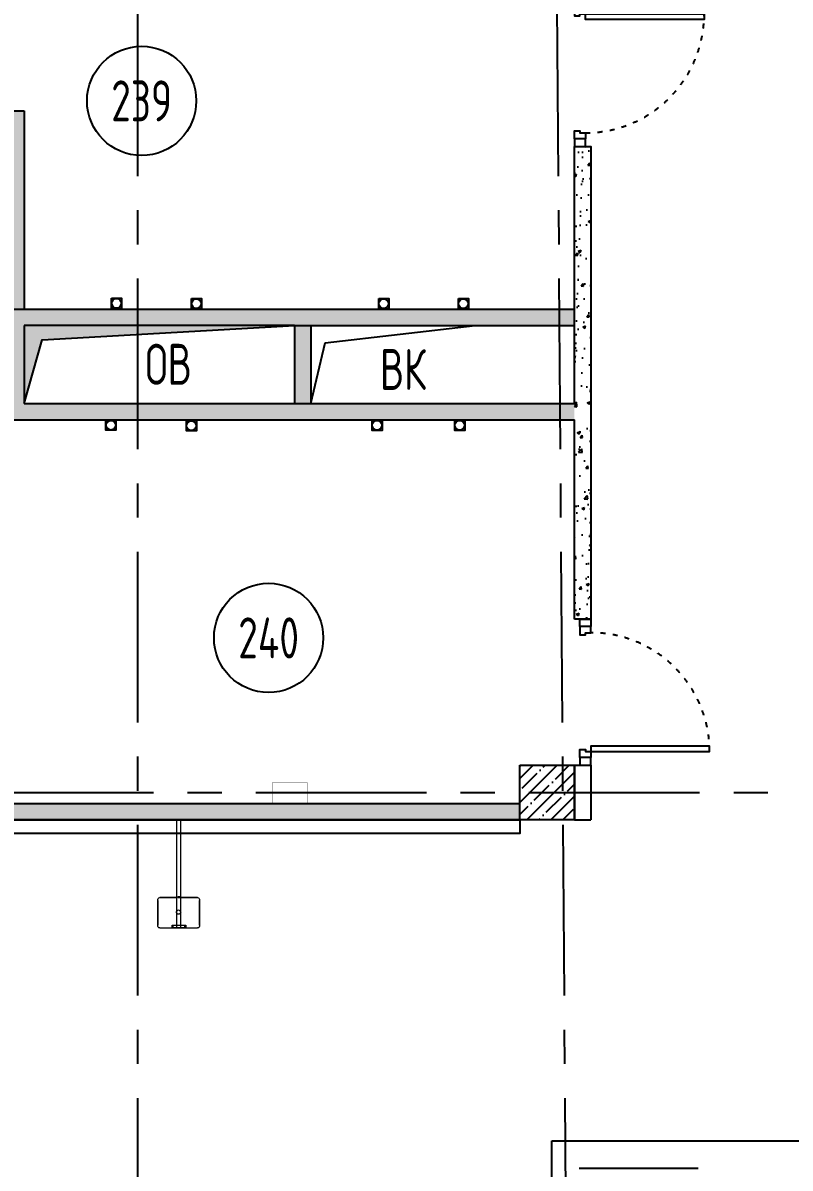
# Model space of a CAD drawing. Header units: millimetres. Extents: x -9318 to 9016603, y 0 to 838141.
# Drawn here: x 83562 to 89182, y 332258 to 340642 of the extents above; entities that cross this region are included whole.
import ezdxf
from ezdxf import colors
from ezdxf.entities.mleader import LeaderData, LeaderLine
from ezdxf.enums import TextEntityAlignment as Align
from ezdxf.math import Vec2, Vec3

# ---------------------------------------------------------------- set-up
doc = ezdxf.new("R2010")
doc.units = ezdxf.units.MM
doc.linetypes.add('ACAD_ISO03W100', pattern=[30, 12, -18])
doc.linetypes.add('CENTER', pattern=[2, 1.25, -0.25, 0.25, -0.25])
doc.layers.add('АР_Номер помещения', color=1, linetype='Continuous', lineweight=25)
doc.layers.add('ТХ_обор_комп принт', color=30, linetype='Continuous', lineweight=13)
doc.layers.add('ТХ_дозаторы', color=7, linetype='Continuous')
doc.layers.add('ТХ_обор_бытовое', color=14, linetype='Continuous')
doc.styles.add('ICOCPEUR', font='isocpeur.ttf')
doc.styles.add('ISOCPEUR', font='isocpeur.ttf', dxfattribs={"width": 0.7})
pattern_1 = [(50, (140697.8, 216407.27), (215.17805, -18.82564), [22.5, -247.5]), (355, (140697.8, 216407.27), (-41.6254, 225.65764), [18, -198]), (100.45144, (140715.72, 216405.7), (173.55265, 206.832), [19.12206, -210.34263]), (46.1842, (140697.8, 216467.27), (320.1724, -49.6558), [33.75, -371.25]), (96.63564, (140724.47, 216463.14), (280.3986, 292.2356), [28.6831, -315.5141]), (351.18416, (140697.8, 216467.27), (280.3986, 292.2356), [27, -297]), (21, (140727.8, 216452.27), (179.07212, -120.78567), [22.5, -247.5]), (326, (140727.8, 216452.27), (72.9946, 217.545), [18, -198]), (71.45144, (140742.72, 216442.2), (252.0667, 96.75935), [19.12206, -210.34263]), (37.5, (140697.79, 216407.274), (3.647957, 99.868156), [0, -195.6, 0, -201, 0, -198.75]), (7.5, (140697.79, 216407.27), (78.92086, 118.32351), [0, -114.6, 0, -191.1, 0, -75.75]), (327.5, (140630.89, 216407.274), (160.14673, -6.76646), [0, -75, 0, -234, 0, -310.5]), (317.5, (140600.9, 216407.27), (174.95585, 30.0315), [0, -97.5, 0, -155.4, 0, -220.5])]

# ---------------------------------------------------------------- blocks, each defined once
blk = doc.blocks.new('*U921')
at = {"color": 8}
for points in [[(0, 0), (0, -80), (55, -80), (55, 0), (0, 0)], [(55, -80), (55, 0), (115, 0), (115, -40), (100, -40), (100, -80), (55, -80)], [(1015, -80), (1015, 0), (955, 0), (955, -40), (970, -40), (970, -80), (1015, -80)], [(1070, 0), (1070, -80), (1015, -80), (1015, 0), (1070, 0)]]:
    blk.add_lwpolyline(points, dxfattribs=at)
blk.add_lwpolyline([(100, -80), (100, -950), (140, -950), (140, -80)], close=True, dxfattribs=at)
at = {"color": 8, "linetype": 'ACAD_ISO03W100', "ltscale": 3}
blk.add_arc((100, -80), 870, 270, 0, dxfattribs=at)
blk = doc.blocks.new('*U922')
at = {"color": 8}
for points in [[(-55, -80), (-55, 0), (-115, 0), (-115, -40), (-100, -40), (-100, -80), (-55, -80)], [(0, 0), (0, -80), (-55, -80), (-55, 0), (0, 0)], [(-1070, 0), (-1070, -80), (-1015, -80), (-1015, 0), (-1070, 0)], [(-1015, -80), (-1015, 0), (-955, 0), (-955, -40), (-970, -40), (-970, -80), (-1015, -80)]]:
    blk.add_lwpolyline(points, dxfattribs=at)
blk.add_lwpolyline([(-100, -80), (-100, -950), (-140, -950), (-140, -80)], close=True, dxfattribs=at)
at = {"color": 8, "linetype": 'ACAD_ISO03W100', "ltscale": 3}
blk.add_arc((-100, -80), 870, 180, 270, dxfattribs=at)
blk = doc.blocks.new('*U1011')
at = {"layer": 'АР_Номер помещения', "color": 8}
blk.add_circle((-10976.8, 1518.2), 400, dxfattribs=at)
at = {"color": 8, "style": 'ISOCPEUR', "width": 0.7, "flags": 1}
blk.add_attdef('КАТЕГОРИЯ', (-499.2, -2092.2), '', height=250, dxfattribs=at)
at = {"layer": 'АР_Номер помещения', "color": 8, "style": 'ISOCPEUR', "width": 0.7}
blk.add_attdef('НОМЕР_ПОМЕЩЕНИЯ', text='', height=300, dxfattribs=at).set_placement((-10976.8, 1518.2), align=Align.MIDDLE_CENTER)
blk = doc.blocks.new('*U1012')
at = {"layer": 'АР_Номер помещения', "color": 8}
blk.add_circle((-10972.8, 1244.6), 400, dxfattribs=at)
at = {"color": 8, "style": 'ISOCPEUR', "width": 0.7, "flags": 1}
blk.add_attdef('КАТЕГОРИЯ', (-499.2, -2092.2), '', height=250, dxfattribs=at)
at = {"layer": 'АР_Номер помещения', "color": 8, "style": 'ISOCPEUR', "width": 0.7}
blk.add_attdef('НОМЕР_ПОМЕЩЕНИЯ', text='', height=300, dxfattribs=at).set_placement((-10972.8, 1244.6), align=Align.MIDDLE_CENTER)
blk = doc.blocks.new('_DotSmall')
at = {"color": 8, "linetype": 'ByBlock', "const_width": 0.5}
blk.add_lwpolyline([(-0.0625, 0, 1), (0.0625, 0, 1)], format="xyb", close=True, dxfattribs=at)
blk = doc.blocks.new('У108')
at = {"layer": 'ТХ_обор_комп принт', "color": 8}
for p, q in [((19223.2, 36004.2), (19223.2, 35882.5)), ((19223.2, 35882.5), (19223.2, 36004.2)), ((19424.3, 36020), (19244.4, 36020)), ((19244.4, 36020), (19424.3, 36020)), ((19424.3, 35908.9), (19445.5, 35908.9)), ((19223.2, 35877.2), (19223.2, 35861.3)), ((19424.3, 35824.2), (19445.5, 35824.2)), ((19244.4, 35713.1), (19424.3, 35713.1)), ((19424.3, 35713.1), (19244.4, 35713.1))]:
    blk.add_line(p, q, dxfattribs=at)
for points in [[(19424.3, 35882.5), (19424.3, 35919.5), (19445.5, 35919.5), (19445.5, 36004.2)], [(19445.5, 35729), (19445.5, 35824.2), (19445.5, 35850.7), (19445.5, 35861.3), (19445.5, 35877.2), (19445.5, 35882.5), (19445.5, 35903.6), (19445.5, 36004.2)], [(18651.7, 35850.7), (19445.5, 35850.7), (19445.5, 35861.3), (19445.5, 35877.2), (19445.5, 35882.5), (18651.7, 35882.5)], [(19217.9, 35861.3), (19217.9, 35871.9), (19217.9, 35877.2)], [(19445.5, 35729), (19445.5, 35819), (19424.3, 35819), (19424.3, 35850.7)]]:
    blk.add_lwpolyline(points, dxfattribs=at)
for points in [[(19424.3, 35919.5), (19445.5, 35919.5), (19445.5, 35818.9), (19424.3, 35818.9)], [(19223.2, 35861.3), (19223.2, 35861.3), (19223.2, 35871.9), (19223.2, 35877.2), (19217.9, 35877.2), (19217.9, 35871.9), (19217.9, 35861.3), (19217.9, 35861.3)], [(19223.2, 35877.2), (19223.2, 35871.9), (19223.2, 35861.3), (19223.2, 35871.9)], [(19223.2, 35850.7), (19223.2, 35729)]]:
    blk.add_lwpolyline(points, close=True, dxfattribs=at)
for points in [[(19223.2, 36004.2), (19223.2, 36014.7), (19233.8, 36020), (19244.4, 36020)], [(19223.2, 36004.2), (19223.2, 36014.7), (19233.8, 36020), (19244.4, 36020)], [(19424.3, 36020), (19434.9, 36020), (19445.5, 36014.7), (19445.5, 36004.2)], [(19424.3, 36020), (19434.9, 36020), (19445.5, 36014.7), (19445.5, 36004.2)], [(19313.2, 35866.6), (19313.2, 35871.9), (19323.7, 35882.5), (19329, 35882.5)], [(19329, 35850.7), (19323.7, 35850.7), (19313.2, 35856), (19313.2, 35866.6)], [(19329, 35882.5), (19339.6, 35882.5), (19344.9, 35871.9), (19344.9, 35866.6)], [(19344.9, 35866.6), (19344.9, 35856), (19339.6, 35850.7), (19329, 35850.7)], [(19244.4, 35713.1), (19233.8, 35713.1), (19223.2, 35718.4), (19223.2, 35729)], [(19244.4, 35713.1), (19233.8, 35713.1), (19223.2, 35718.4), (19223.2, 35729)], [(19445.5, 35729), (19445.5, 35718.4), (19434.9, 35713.1), (19424.3, 35713.1)], [(19445.5, 35729), (19445.5, 35718.4), (19434.9, 35713.1), (19424.3, 35713.1)]]:
    blk.add_open_spline(points, degree=3, dxfattribs=at)
blk = doc.blocks.new('У240')
at = {"layer": 'ТХ_обор_бытовое', "color": 8, "lineweight": 0, "ltscale": 100, "transparency": 33554687, "const_width": 2}
blk.add_lwpolyline([(259065, 2931.5), (259065, 3191.5), (259215, 3191.5), (259215, 2931.5)], close=True, dxfattribs=at)
blk = doc.blocks.new('A$C500e89c7')
at = {"color": 8, "ltscale": 100}
blk.add_circle((-36.5, 37.3), 35.3, dxfattribs=at)
at = {"layer": 'ТХ_дозаторы', "color": 8, "ltscale": 100}
blk.add_lwpolyline([(-73, 74.7), (0, 74.7), (0, 0), (-73, 0)], close=True, dxfattribs=at)

msp = doc.modelspace()

# ---------------------------------------------------------------- hatches: boundary and pattern name
at = {"ltscale": 100}
h = msp.add_hatch(dxfattribs=at)
h.set_pattern_fill('AR-CONC', color=256, scale=30)
h.set_pattern_definition(pattern_1)
h.paths.add_polyline_path([(79107.04, 343757.96), (78987.04, 343757.96), (78987.03, 342392.96), (78272.03, 342392.96), (78272.03, 343757.96), (78152.03, 343757.96), (78152.03, 334927.94), (76602.02, 334927.96), (76602.03, 334807.96), (81202.03, 334808.19), (81202.03, 334928.2), (78272.03, 334927.95), (78272.03, 337735.75), (79752.03, 337735.76), (79752.04, 337735.79), (83452.03, 337735.79), (83452.03, 337735.75), (87602.03, 337735.75), (87602.04, 337855.45), (85670.83, 337855.43), (85670.86, 338427.56), (85550.86, 338427.57), (85550.83, 337855.59), (83572.02, 337855.75), (83572.02, 338427.58), (83452.02, 338427.59), (83452.02, 337855.78), (82430.54, 337855.78), (82430.54, 338427.59), (82447.03, 338427.59), (82550.54, 338427.59), (82550.54, 337855.78), (82447.03, 337855.76), (81202.04, 337855.76), (81202.03, 338427.59), (81202.04, 337855.75), (79632.03, 337855.76), (79632.03, 338427.59), (79632.03, 338427.59), (79632.03, 337855.76), (79752.03, 337855.75), (79752.03, 338427.59), (79632.03, 338427.59), (79632.03, 337855.75), (79107.03, 337855.75), (79107.03, 338427.59), (79107.03, 338427.59), (79107.03, 337855.75), (78272.03, 337855.75), (78272.03, 338427.59), (87602.09, 338427.31), (87601.98, 337855.45), (87602.03, 337855.45), (87602.03, 338547.59), (86879.65, 338547.35), (83572.02, 338547.59), (83572.02, 339997.59), (83452.02, 339997.59), (83452.02, 338547.59), (78272.03, 338547.59), (78272.03, 340807.96), (81202.03, 340807.96), (81202.03, 340927.96), (78272.03, 340927.96), (78272.03, 342392.96), (78987.03, 342392.96), (78987.03, 340927.96), (79107.03, 340927.96)])
h = msp.add_hatch(dxfattribs=at)
h.set_pattern_fill('AR-CONC', color=256, scale=30)
h.set_pattern_definition(pattern_1)
h.paths.add_polyline_path([(87602.03, 336277.96), (87602.03, 339737.95), (87722.03, 339737.95), (87722.03, 336277.96)])
h = msp.add_hatch(color=256, dxfattribs=at)
h.paths.add_polyline_path([(81402.03, 338367.93), (81402.03, 338427.59), (79752.03, 338427.59), (79752.03, 337855.75), (79915.56, 338281.71)])
h.paths.add_polyline_path([(82430.52, 338427.59), (81402.03, 338427.59), (81402.03, 338367.93)])
h.paths.add_polyline_path([(84402.03, 338427.58), (83572.02, 338427.58), (83572.02, 337855.75), (83572.02, 337855.75), (83703.83, 338323.19), (84402.03, 338362.64)])
h.paths.add_polyline_path([(85550.86, 338427.56), (85430.86, 338427.58), (84402.03, 338427.58), (84402.03, 338362.64)])
h = msp.add_hatch(dxfattribs=at)
h.set_pattern_fill('ANSI35', color=256, scale=500)
h.set_pattern_definition([(45, (-869850.06, 375079.43), (-88.388348, 88.388348), []), (45, (-869761.68, 375079.43), (-88.388348, 88.388348), [156.25, -31.25, 0, -31.25])])
h.paths.add_polyline_path([(87602.03, 335207.96), (87202.03, 335207.96), (87202.03, 334807.96), (87602.03, 334807.96)])
h = msp.add_hatch(dxfattribs=at)
h.set_pattern_fill('AR-CONC', color=256, scale=30)
h.set_pattern_definition(pattern_1)
h.paths.add_polyline_path([(87202.04, 334927.96), (81602.04, 334927.96), (81602.03, 334807.96), (87202.03, 334807.96)])

# ---------------------------------------------------------------- linework, layer by layer
at = {"linetype": 'CENTER', "ltscale": 1000}
for p, q in [((84402.03, 350770.43), (84402.03, 295038.08)), ((87402.03, 350770.43), (87802.03, 295038.08)), ((51268.34, 335007.96), (134446.74, 335007.96))]:
    msp.add_line(p, q, dxfattribs=at)
at = {"ltscale": 100}
for p, q in [((87602.03, 334807.96), (87722.03, 334807.96)), ((87437.03, 332457.96), (93482.03, 332457.96)), ((87437.03, 331326.1), (87437.03, 332457.96)), ((87637.03, 332257.96), (88507.03, 332257.96))]:
    msp.add_line(p, q, dxfattribs=at)
for points in [[(83452.02, 339997.59), (83572.02, 339997.59)], [(83572.02, 339997.59), (83572.02, 338547.59)], [(87602.03, 337855.45), (87602.03, 339737.95), (87722.03, 339737.95), (87722.03, 336277.96), (87602.03, 336277.96)], [(78272.03, 338547.59), (85550.86, 338547.59)], [(83572.02, 338547.59), (87602.03, 338547.65)], [(83572.02, 338427.59), (83572.02, 337855.75)], [(85310.86, 338427.58), (83572.02, 338427.58)], [(85550.86, 338427.58), (83572.02, 338427.58)], [(83572.02, 337855.74), (83703.83, 338323.19), (85550.86, 338427.56)], [(85430.86, 338427.58), (87602.03, 338427.18)], [(85550.86, 338427.58), (85550.83, 337855.75)], [(85670.86, 338427.58), (85670.83, 337855.45)], [(85670.86, 337855.61), (85775.73, 338298.93), (86875.85, 338427.42)], [(83572.02, 337855.75), (85550.83, 337855.75)], [(85430.83, 337855.45), (87602.03, 337855.45)], [(83452.03, 337735.75), (85550.83, 337735.79)], [(83452.03, 337735.75), (87602.03, 337735.75)], [(87602.03, 336277.96), (87602.03, 337735.75)], [(87601.97, 334807.96), (87602.03, 335207.96)], [(87602.03, 335207.96), (87722.03, 335207.96), (87722.03, 334807.96)], [(81602.03, 334927.81), (85374.69, 334927.93)], [(85242.09, 334927.93), (87202.03, 334927.96)], [(87202.03, 334807.96), (81602.03, 334807.93)]]:
    msp.add_lwpolyline(points, dxfattribs=at)
for points in [[(87202.03, 335207.96), (87602.03, 335207.96), (87602.03, 334807.96), (87202.03, 334807.96)], [(87202.03, 334807.96), (87202.03, 334707.96), (82202.03, 334707.96), (82202.03, 334807.96)]]:
    msp.add_lwpolyline(points, close=True, dxfattribs=at)

# ---------------------------------------------------------------- block references
for name, p, rotation in [('*U922', (87602.03, 340807.95), 90.00000000000001), ('*U921', (87642.03, 335207.96), 90.00000000000001), ('У240', (82455.5, 594142.88), 269.9999999999615), ('У108', (48836.12, 353461.81), 270)]:
    msp.add_blockref(name, p, dxfattribs=dict(rotation=rotation))
ref = msp.add_blockref('*U1011', (95408.69, 338553.11))
ref.add_attrib('НОМЕР_ПОМЕЩЕНИЯ', '239', dxfattribs={"layer": 'АР_Номер помещения', "color": 8, "height": 300, "style": 'ISOCPEUR', "width": 0.7}).set_placement((84431.91, 340071.34), align=Align.MIDDLE_CENTER)
for p in [(84284.19, 338551.8), (84869.79, 338549.5), (86241.81, 338549.48), (86825.11, 338549.48), (84243.01, 337659.64), (84832.51, 337656.77), (86192.45, 337657.94), (86798.2, 337657.94)]:
    msp.add_blockref('A$C500e89c7', p, dxfattribs=at)
ref = msp.add_blockref('*U1012', (96334.62, 334895.14))
ref.add_attrib('НОМЕР_ПОМЕЩЕНИЯ', '240', dxfattribs={"layer": 'АР_Номер помещения', "color": 8, "height": 300, "style": 'ISOCPEUR', "width": 0.7}).set_placement((85361.79, 336139.77), align=Align.MIDDLE_CENTER)

# ---------------------------------------------------------------- texts
at = {"ltscale": 100, "char_height": 300, "attachment_point": 5, "line_spacing_factor": 0.7, "style": 'ICOCPEUR'}
for s, insert in [('\\A1;{\\W0.7;ОВ}', (84627.87, 338142.75)), ('\\A1;{\\W0.7;ВК}', (86345.33, 338105.22))]:
    msp.add_mtext(s, dxfattribs=dict(at, insert=insert))

# ---------------------------------------------------------------- leaders
ml = msp.add_multileader_mtext('Standard')
ml.set_content('+13,200', color=8, style='ISOCPEUR')
ml.set_leader_properties(color=8, linetype='Continuous', lineweight=-1)
ml.set_arrow_properties(name='DOTSMALL')
ml.build(insert=Vec2(0, 0))
ml.multileader.update_dxf_attribs({"has_text_frame": 1, "text_left_attachment_type": 4, "text_right_attachment_type": 4, "dogleg_length": 100, "arrow_head_size": 180})
ctx = ml.context
ctx.base_point, ctx.char_height, ctx.arrow_head_size, ctx.landing_gap_size, ctx.plane_origin = Vec3(93068.63, 826103.47), 250, 180, 50, Vec3(90907.41, 825512.23)
ctx.left_attachment, ctx.right_attachment = 4, 4
notes = []
notes.append((ctx, [(0, (0, 0, 0), (0, 0), (1, 0), 1, [])]))
ctx.mtext.insert, ctx.mtext.width, ctx.mtext.line_spacing_style, ctx.mtext.flow_direction = Vec3(93118.63, 826436.81), 852.697, 2, 5
ml = msp.add_multileader_mtext('Standard')
ml.set_content('+11,550', color=8, style='ISOCPEUR')
ml.set_leader_properties(color=8, linetype='Continuous', lineweight=-1)
ml.set_arrow_properties(name='DOTSMALL')
ml.build(insert=Vec2(0, 0))
ml.multileader.update_dxf_attribs({"has_text_frame": 1, "text_left_attachment_type": 4, "text_right_attachment_type": 4, "dogleg_length": 100, "arrow_head_size": 180})
ctx = ml.context
ctx.base_point, ctx.char_height, ctx.arrow_head_size, ctx.landing_gap_size, ctx.plane_origin = Vec3(88068.63, 825358.47), 250, 180, 50, Vec3(85907.41, 824767.23)
ctx.left_attachment, ctx.right_attachment = 4, 4
notes.append((ctx, [(0, (0, 0, 0), (0, 0), (1, 0), 1, [])]))
ctx.mtext.insert, ctx.mtext.width, ctx.mtext.line_spacing_style, ctx.mtext.flow_direction = Vec3(88118.63, 825691.81), 852.697, 2, 5
ml = msp.add_multileader_mtext('Standard')
ml.set_content('+13,700', color=8, style='ISOCPEUR')
ml.set_leader_properties(color=8, linetype='Continuous', lineweight=-1)
ml.set_arrow_properties(name='DOTSMALL')
ml.build(insert=Vec2(0, 0))
ml.multileader.update_dxf_attribs({"has_text_frame": 1, "text_left_attachment_type": 4, "text_right_attachment_type": 4, "dogleg_length": 100, "arrow_head_size": 180})
ctx = ml.context
ctx.base_point, ctx.char_height, ctx.arrow_head_size, ctx.landing_gap_size, ctx.plane_origin = Vec3(118053.07, 658154.33), 250, 180, 50, Vec3(117803.7, 657493.51)
ctx.left_attachment, ctx.right_attachment = 4, 4
notes.append((ctx, [(0, (0, 0, 0), (0, 0), (1, 0), 1, [])]))
ctx.mtext.insert, ctx.mtext.width, ctx.mtext.line_spacing_style, ctx.mtext.flow_direction = Vec3(118103.07, 658487.66), 852.697, 2, 5
ml = msp.add_multileader_mtext('Standard')
ml.set_content('+15,850', color=8, style='ISOCPEUR')
ml.set_leader_properties(color=8, linetype='Continuous', lineweight=-1)
ml.set_arrow_properties(name='DOTSMALL')
ml.build(insert=Vec2(0, 0))
ml.multileader.update_dxf_attribs({"has_text_frame": 1, "text_left_attachment_type": 4, "text_right_attachment_type": 4, "dogleg_length": 100, "arrow_head_size": 180})
ctx = ml.context
ctx.base_point, ctx.char_height, ctx.arrow_head_size, ctx.landing_gap_size, ctx.plane_origin = Vec3(116043.29, 652621.27), 250, 180, 50, Vec3(116522.41, 649668.82)
ctx.left_attachment, ctx.right_attachment = 4, 4
notes.append((ctx, [(0, (0, 0, 0), (0, 0), (1, 0), 1, [])]))
ctx.mtext.insert, ctx.mtext.width, ctx.mtext.line_spacing_style, ctx.mtext.flow_direction = Vec3(116093.29, 652954.61), 852.697, 2, 5
ml = msp.add_multileader_mtext('Standard')
ml.set_content('+9,800', color=8, style='ISOCPEUR')
ml.set_leader_properties(color=8, linetype='Continuous', lineweight=-1)
ml.set_arrow_properties(name='DOTSMALL')
ml.build(insert=Vec2(0, 0))
ml.multileader.update_dxf_attribs({"has_text_frame": 1, "text_left_attachment_type": 4, "text_right_attachment_type": 4, "dogleg_length": 100, "arrow_head_size": 180})
ctx = ml.context
ctx.base_point, ctx.char_height, ctx.arrow_head_size, ctx.landing_gap_size, ctx.plane_origin = Vec3(118053.07, 538154.33), 250, 180, 50, Vec3(117803.7, 537493.51)
ctx.left_attachment, ctx.right_attachment = 4, 4
notes.append((ctx, [(0, (0, 0, 0), (0, 0), (1, 0), 1, [])]))
ctx.mtext.insert, ctx.mtext.width, ctx.mtext.line_spacing_style, ctx.mtext.flow_direction = Vec3(118103.07, 538487.66), 852.697, 2, 5
ml = msp.add_multileader_mtext('Standard')
ml.set_content('+11,750', color=8, style='ISOCPEUR')
ml.set_leader_properties(color=8, linetype='Continuous', lineweight=-1)
ml.set_arrow_properties(name='DOTSMALL')
ml.build(insert=Vec2(0, 0))
ml.multileader.update_dxf_attribs({"has_text_frame": 1, "text_left_attachment_type": 4, "text_right_attachment_type": 4, "dogleg_length": 100, "arrow_head_size": 180})
ctx = ml.context
ctx.base_point, ctx.char_height, ctx.arrow_head_size, ctx.landing_gap_size, ctx.plane_origin = Vec3(116043.29, 532621.27), 250, 180, 50, Vec3(116522.41, 529668.82)
ctx.left_attachment, ctx.right_attachment = 4, 4
notes.append((ctx, [(0, (0, 0, 0), (0, 0), (1, 0), 1, [])]))
ctx.mtext.insert, ctx.mtext.width, ctx.mtext.line_spacing_style, ctx.mtext.flow_direction = Vec3(116093.29, 532954.61), 852.697, 2, 5
for ctx, leaders in notes:
    for number, flags, end, landing, length, lines in leaders:
        leader = LeaderData()
        leader.index, (leader.has_last_leader_line, leader.has_dogleg_vector, leader.attachment_direction) = number, flags
        leader.last_leader_point, leader.dogleg_vector, leader.dogleg_length = Vec3(end), Vec3(landing), length
        for number, points, colour, breaks in lines:
            line = LeaderLine()
            line.index, line.vertices, line.color, line.breaks = number, Vec3.list(points), colors.encode_raw_color(colour), breaks
            leader.lines.append(line)
        ctx.leaders.append(leader)

doc.saveas('drawing.dxf')
